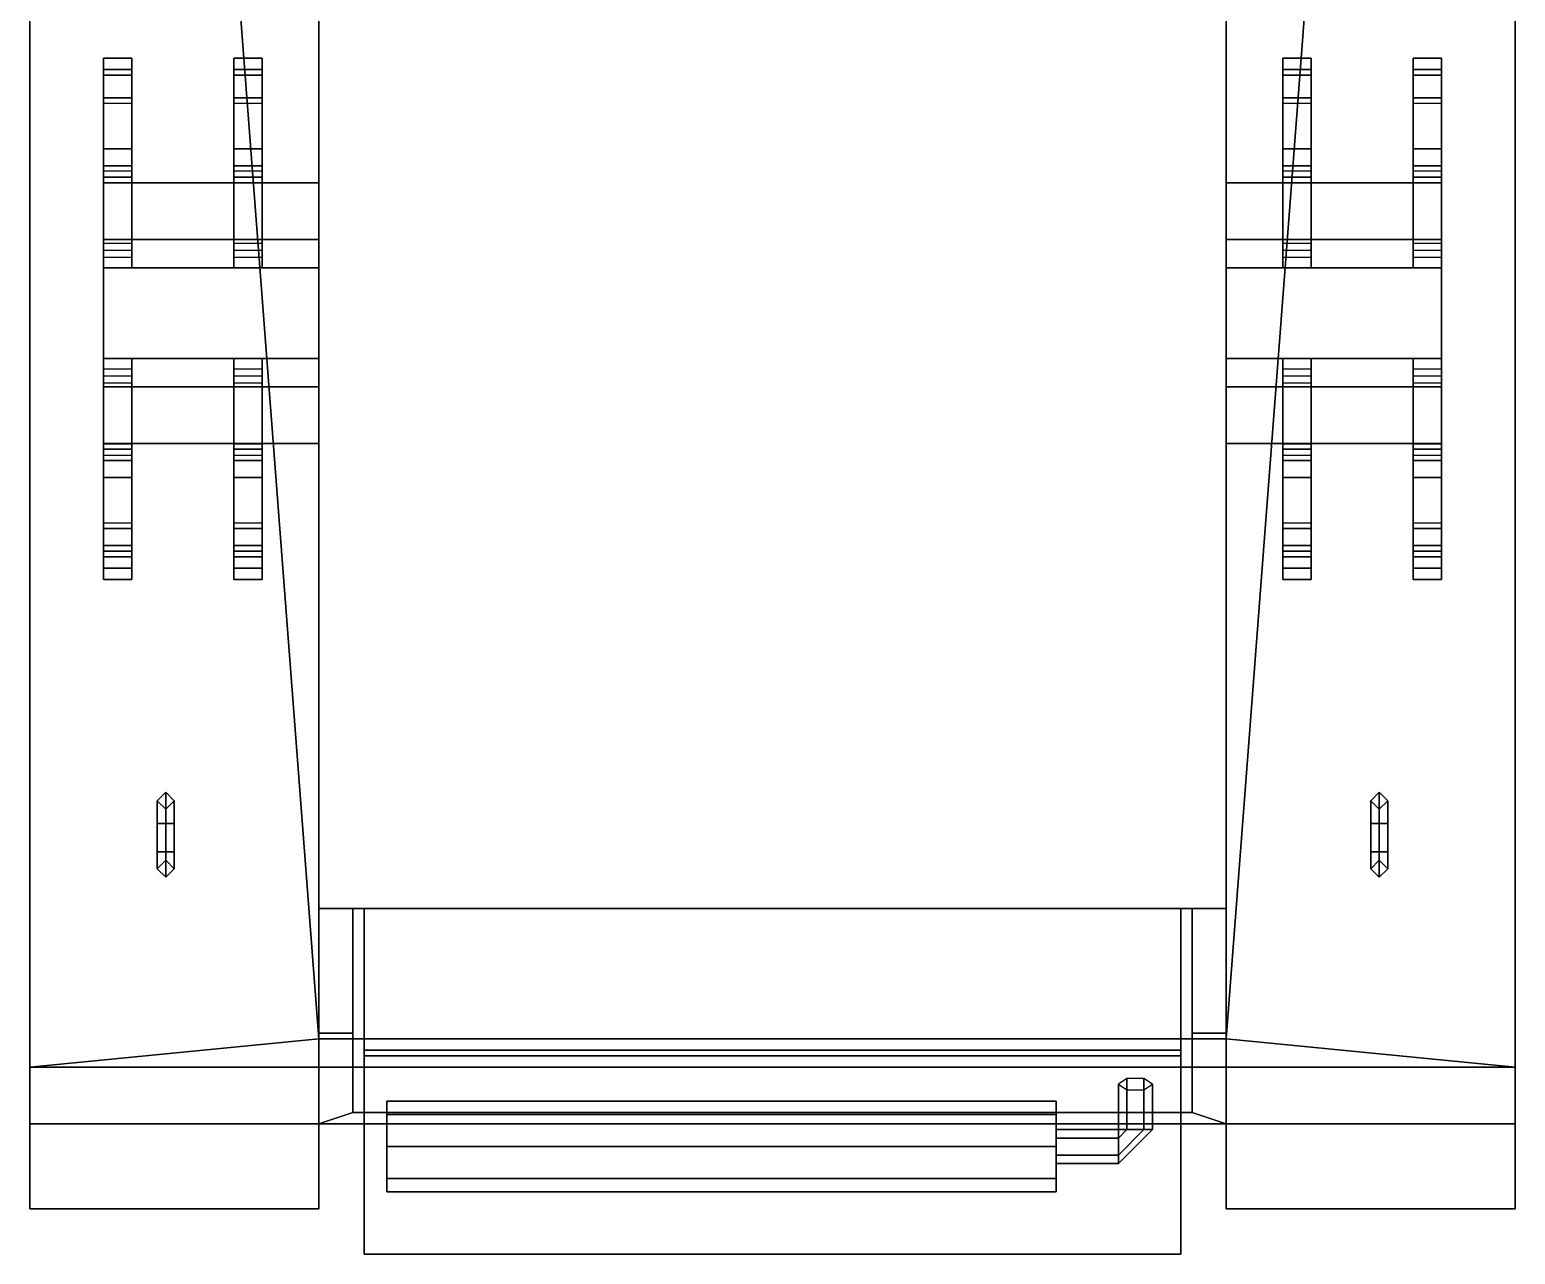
# Model space of a CAD drawing. Extents: x -1.31 to 1.31, y -3.2 to 3.01.
# Drawn here: x -1.31 to 1.31, y -3.2 to -1.04 of the extents above; entities that cross this region are included whole.
import ezdxf

# ---------------------------------------------------------------- set-up
doc = ezdxf.new("R2010")
doc.units = 0
doc.layers.get('0').update_dxf_attribs({"linetype": 'CONTINUOUS'})
doc.layers.add('BOGIE', color=5, linetype='CONTINUOUS')
doc.layers.add('MUDGUARDS', color=6, linetype='CONTINUOUS')

msp = doc.modelspace()

# ---------------------------------------------------------------- linework, layer by layer
for points in [[(-1.31, 2.3, 1.14), (-1.31, -2.97, 1.14), (-1.31, -2.87, 1.42), (-1.31, 1.32, 1.81)], [(-0.8, 2.3, 1.14), (-0.8, -2.97, 1.14), (-1.31, -2.97, 1.14), (-1.31, 2.3, 1.14)], [(-0.8, 2.28, 0.45), (-0.8, -2.59, 0.45), (-0.8, -2.59, 1.14), (-0.8, 2.3, 1.14)], [(0.8, 2.28, 0.45), (0.8, -2.59, 0.45), (-0.8, -2.59, 0.45), (-0.8, 2.28, 0.45)], [(0.8, -2.59, 1.14), (0.8, -2.59, 0.45), (0.8, 2.28, 0.45), (0.8, 2.3, 1.14)], [(1.31, 2.3, 1.14), (1.31, -2.97, 1.14), (0.8, -2.97, 1.14), (0.8, 2.3, 1.14)], [(1.31, -2.87, 1.42), (1.31, -2.97, 1.14), (1.31, 2.3, 1.14), (1.31, 1.32, 1.81)], [(-1.31, 1.32, 1.81), (-1.31, -2.87, 1.42), (-1.31, -2.87, 1.42), (-1.31, 0.39, 1.81)], [(1.31, -2.87, 1.42), (1.31, -2.87, 1.42), (1.31, 1.32, 1.81), (1.31, 0.39, 1.81)], [(-1.31, 0.39, 1.81), (-1.31, -2.87, 1.42), (-0.8, -2.82, 1.58), (-0.94, -0.99, 1.76)], [(0.94, -0.99, 1.76), (0.8, -2.82, 1.58), (1.31, -2.87, 1.42), (1.31, 0.39, 1.81)], [(-0.94, -0.99, 1.76), (-0.8, -2.82, 1.58), (-0.8, -2.82, 1.58), (-0.8, -0.99, 1.81)], [(-0.8, -0.99, 1.81), (-0.8, -2.82, 1.58), (0.8, -2.82, 1.58), (0.8, -0.99, 1.81)], [(0.8, -0.99, 1.81), (0.8, -2.82, 1.58), (0.8, -2.82, 1.58), (0.94, -0.99, 1.76)], [(-1.07, -2.385, 1.52), (-1.085, -2.4, 1.52), (-1.085, -2.4, 1.61), (-1.07, -2.385, 1.61)], [(-1.085, -2.44, 1.65), (-1.07, -2.44, 1.665), (-1.07, -2.385, 1.61), (-1.085, -2.4, 1.61)], [(-1.085, -2.4, 1.52), (-1.07, -2.415, 1.52), (-1.07, -2.415, 1.61), (-1.085, -2.4, 1.61)], [(-1.07, -2.44, 1.635), (-1.085, -2.44, 1.65), (-1.085, -2.4, 1.61), (-1.07, -2.415, 1.61)], [(-1.055, -2.4, 1.52), (-1.07, -2.385, 1.52), (-1.07, -2.385, 1.61), (-1.055, -2.4, 1.61)], [(-1.07, -2.44, 1.665), (-1.055, -2.44, 1.65), (-1.055, -2.4, 1.61), (-1.07, -2.385, 1.61)], [(-1.07, -2.415, 1.52), (-1.055, -2.4, 1.52), (-1.055, -2.4, 1.61), (-1.07, -2.415, 1.61)], [(-1.055, -2.44, 1.65), (-1.07, -2.44, 1.635), (-1.07, -2.415, 1.61), (-1.055, -2.4, 1.61)], [(1.055, -2.44, 1.65), (1.07, -2.44, 1.665), (1.07, -2.385, 1.61), (1.055, -2.4, 1.61)], [(1.07, -2.385, 1.52), (1.055, -2.4, 1.52), (1.055, -2.4, 1.61), (1.07, -2.385, 1.61)], [(1.07, -2.44, 1.635), (1.055, -2.44, 1.65), (1.055, -2.4, 1.61), (1.07, -2.415, 1.61)], [(1.055, -2.4, 1.52), (1.07, -2.415, 1.52), (1.07, -2.415, 1.61), (1.055, -2.4, 1.61)], [(1.07, -2.44, 1.665), (1.085, -2.44, 1.65), (1.085, -2.4, 1.61), (1.07, -2.385, 1.61)], [(1.085, -2.4, 1.52), (1.07, -2.385, 1.52), (1.07, -2.385, 1.61), (1.085, -2.4, 1.61)], [(1.085, -2.44, 1.65), (1.07, -2.44, 1.635), (1.07, -2.415, 1.61), (1.085, -2.4, 1.61)], [(1.07, -2.415, 1.52), (1.085, -2.4, 1.52), (1.085, -2.4, 1.61), (1.07, -2.415, 1.61)], [(-1.085, -2.44, 1.65), (-1.07, -2.44, 1.635), (-1.07, -2.49, 1.635), (-1.085, -2.49, 1.65)], [(-1.07, -2.44, 1.665), (-1.085, -2.44, 1.65), (-1.085, -2.49, 1.65), (-1.07, -2.49, 1.665)], [(-1.07, -2.44, 1.635), (-1.055, -2.44, 1.65), (-1.055, -2.49, 1.65), (-1.07, -2.49, 1.635)], [(-1.055, -2.44, 1.65), (-1.07, -2.44, 1.665), (-1.07, -2.49, 1.665), (-1.055, -2.49, 1.65)], [(1.055, -2.44, 1.65), (1.07, -2.44, 1.635), (1.07, -2.49, 1.635), (1.055, -2.49, 1.65)], [(1.07, -2.44, 1.665), (1.055, -2.44, 1.65), (1.055, -2.49, 1.65), (1.07, -2.49, 1.665)], [(1.07, -2.44, 1.635), (1.085, -2.44, 1.65), (1.085, -2.49, 1.65), (1.07, -2.49, 1.635)], [(1.085, -2.44, 1.65), (1.07, -2.44, 1.665), (1.07, -2.49, 1.665), (1.085, -2.49, 1.65)], [(-1.085, -2.49, 1.65), (-1.07, -2.49, 1.635), (-1.07, -2.505, 1.61), (-1.085, -2.52, 1.61)], [(-1.07, -2.49, 1.665), (-1.085, -2.49, 1.65), (-1.085, -2.52, 1.61), (-1.07, -2.535, 1.61)], [(-1.07, -2.505, 1.51), (-1.085, -2.52, 1.51), (-1.085, -2.52, 1.61), (-1.07, -2.505, 1.61)], [(-1.07, -2.49, 1.635), (-1.055, -2.49, 1.65), (-1.055, -2.52, 1.61), (-1.07, -2.505, 1.61)], [(-1.055, -2.49, 1.65), (-1.07, -2.49, 1.665), (-1.07, -2.535, 1.61), (-1.055, -2.52, 1.61)], [(-1.055, -2.52, 1.51), (-1.07, -2.505, 1.51), (-1.07, -2.505, 1.61), (-1.055, -2.52, 1.61)], [(1.055, -2.49, 1.65), (1.07, -2.49, 1.635), (1.07, -2.505, 1.61), (1.055, -2.52, 1.61)], [(1.07, -2.49, 1.665), (1.055, -2.49, 1.65), (1.055, -2.52, 1.61), (1.07, -2.535, 1.61)], [(1.07, -2.505, 1.51), (1.055, -2.52, 1.51), (1.055, -2.52, 1.61), (1.07, -2.505, 1.61)], [(1.07, -2.49, 1.635), (1.085, -2.49, 1.65), (1.085, -2.52, 1.61), (1.07, -2.505, 1.61)], [(1.085, -2.49, 1.65), (1.07, -2.49, 1.665), (1.07, -2.535, 1.61), (1.085, -2.52, 1.61)], [(1.085, -2.52, 1.51), (1.07, -2.505, 1.51), (1.07, -2.505, 1.61), (1.085, -2.52, 1.61)], [(-1.085, -2.52, 1.51), (-1.07, -2.535, 1.51), (-1.07, -2.535, 1.61), (-1.085, -2.52, 1.61)], [(-1.07, -2.535, 1.51), (-1.055, -2.52, 1.51), (-1.055, -2.52, 1.61), (-1.07, -2.535, 1.61)], [(1.055, -2.52, 1.51), (1.07, -2.535, 1.51), (1.07, -2.535, 1.61), (1.055, -2.52, 1.61)], [(1.07, -2.535, 1.51), (1.085, -2.52, 1.51), (1.085, -2.52, 1.61), (1.07, -2.535, 1.61)], [(-0.74, -2.59, 0.7), (-0.8, -2.59, 0.45), (0.8, -2.59, 0.45), (0.74, -2.59, 0.7)], [(-0.8, -2.81, 0.99), (-0.8, -2.97, 0.99), (-0.8, -2.97, 1.14), (-0.8, -2.59, 1.14)], [(-0.8, -2.59, 0.86), (-0.8, -2.81, 0.99), (-0.8, -2.59, 1.14)], [(-0.8, -2.59, 0.86), (-0.8, -2.59, 0.45), (-0.74, -2.59, 0.7), (-0.74, -2.59, 0.86)], [(-0.8, -2.81, 0.99), (-0.8, -2.59, 0.86), (-0.74, -2.59, 0.86), (-0.74, -2.81, 0.99)], [(-0.74, -2.59, 0.7), (-0.74, -2.95, 0.7), (-0.74, -2.95, 0.99), (-0.74, -2.81, 0.99)], [(0.74, -2.59, 0.7), (0.74, -2.95, 0.7), (-0.74, -2.95, 0.7), (-0.74, -2.59, 0.7)], [(-0.74, -2.59, 0.86), (-0.74, -2.59, 0.7), (-0.74, -2.81, 0.99), (-0.74, -2.59, 0.86)], [(-0.72, -2.82, 1.58), (-0.72, -2.84, 1.58), (-0.72, -2.85, 1.61), (-0.72, -2.59, 1.61)], [(-0.72, -2.59, 1.61), (-0.72, -2.85, 1.61), (0.72, -2.85, 1.61), (0.72, -2.59, 1.61)], [(0.72, -2.85, 1.61), (0.72, -2.84, 1.58), (0.72, -2.82, 1.58), (0.72, -2.59, 1.61)], [(0.74, -2.81, 0.99), (0.74, -2.59, 0.86), (0.8, -2.59, 0.86), (0.8, -2.81, 0.99)], [(0.74, -2.95, 0.99), (0.74, -2.95, 0.7), (0.74, -2.59, 0.7), (0.74, -2.81, 0.99)], [(0.74, -2.59, 0.86), (0.74, -2.59, 0.7), (0.8, -2.59, 0.45), (0.8, -2.59, 0.86)], [(0.74, -2.81, 0.99), (0.74, -2.59, 0.7), (0.74, -2.59, 0.86)], [(0.8, -2.97, 1.14), (0.8, -2.97, 0.99), (0.8, -2.81, 0.99), (0.8, -2.59, 1.14)], [(0.8, -2.59, 1.14), (0.8, -2.81, 0.99), (0.8, -2.59, 0.86), (0.8, -2.59, 1.14)], [(-0.8, -2.82, 1.58), (-1.31, -2.87, 1.42), (1.31, -2.87, 1.42), (0.8, -2.82, 1.58)], [(-0.8, -2.81, 0.99), (-0.74, -2.81, 0.99), (-0.74, -2.95, 0.99), (-0.8, -2.97, 0.99)], [(0.72, -2.82, 1.58), (0.72, -2.84, 1.58), (-0.72, -2.84, 1.58), (-0.72, -2.82, 1.58)], [(0.74, -2.81, 0.99), (0.8, -2.81, 0.99), (0.8, -2.97, 0.99), (0.74, -2.95, 0.99)], [(-0.72, -2.84, 1.58), (-0.72, -3.2, 1.42), (-0.72, -3.2, 1.45), (-0.72, -2.85, 1.61)], [(0.72, -2.84, 1.58), (0.72, -3.2, 1.42), (-0.72, -3.2, 1.42), (-0.72, -2.84, 1.58)], [(-0.72, -2.85, 1.61), (-0.72, -3.2, 1.45), (0.72, -3.2, 1.45), (0.72, -2.85, 1.61)], [(0.72, -3.2, 1.45), (0.72, -3.2, 1.42), (0.72, -2.84, 1.58), (0.72, -2.85, 1.61)], [(-1.31, -2.87, 1.42), (-1.31, -2.97, 1.14), (1.31, -2.97, 1.14), (1.31, -2.87, 1.42)], [(0.625, -2.89, 1.356), (0.61, -2.9, 1.33), (0.61, -2.98, 1.33), (0.625, -2.98, 1.356)], [(0.61, -2.9, 1.33), (0.625, -2.91, 1.304), (0.625, -2.98, 1.304), (0.61, -2.98, 1.33)], [(0.655, -2.89, 1.356), (0.625, -2.89, 1.356), (0.625, -2.98, 1.356), (0.655, -2.98, 1.356)], [(0.67, -2.9, 1.33), (0.655, -2.89, 1.356), (0.655, -2.98, 1.356), (0.67, -2.98, 1.33)], [(0.655, -2.91, 1.304), (0.67, -2.9, 1.33), (0.67, -2.98, 1.33), (0.655, -2.98, 1.304)], [(0.5, -2.9534, 1.3866), (0.5, -2.93, 1.33), (-0.68, -2.93, 1.33), (-0.68, -2.9534, 1.3866)], [(0.5, -2.93, 1.33), (0.5, -2.9534, 1.2734), (-0.68, -2.9534, 1.2734), (-0.68, -2.93, 1.33)], [(-0.68, -3.09, 1.33), (-0.68, -2.9534, 1.3866), (-0.68, -2.93, 1.33), (-0.68, -3.0666, 1.2734)], [(-0.68, -3.0666, 1.2734), (-0.68, -2.93, 1.33), (-0.68, -2.9534, 1.2734), (-0.68, -3.01, 1.25)], [(0.5, -2.93, 1.33), (0.5, -3.0666, 1.3866), (0.5, -3.09, 1.33), (0.5, -2.9534, 1.2734)], [(0.5, -2.9534, 1.3866), (0.5, -3.01, 1.41), (0.5, -3.0666, 1.3866), (0.5, -2.93, 1.33)], [(0.625, -2.91, 1.304), (0.655, -2.91, 1.304), (0.655, -2.98, 1.304), (0.625, -2.98, 1.304)], [(-0.8, -2.97, 0.99), (-0.74, -2.95, 0.99), (0.74, -2.95, 0.99), (0.8, -2.97, 0.99)], [(-0.74, -2.95, 0.99), (-0.74, -2.95, 0.7), (0.74, -2.95, 0.7), (0.74, -2.95, 0.99)], [(0.5, -3.01, 1.41), (0.5, -2.9534, 1.3866), (-0.68, -2.9534, 1.3866), (-0.68, -3.01, 1.41)], [(0.5, -2.9534, 1.2734), (0.5, -3.01, 1.25), (-0.68, -3.01, 1.25), (-0.68, -2.9534, 1.2734)], [(-0.68, -3.0666, 1.3866), (-0.68, -3.01, 1.41), (-0.68, -2.9534, 1.3866), (-0.68, -3.09, 1.33)], [(0.5, -2.9534, 1.2734), (0.5, -3.09, 1.33), (0.5, -3.0666, 1.2734), (0.5, -3.01, 1.25)], [(-0.8, -2.97, 1.14), (-0.8, -2.97, 0.99), (0.8, -2.97, 0.99), (0.8, -2.97, 1.14)], [(0.61, -2.995, 1.356), (0.61, -2.98, 1.33), (0.5, -2.98, 1.33), (0.5, -2.995, 1.356)], [(0.61, -2.98, 1.33), (0.61, -2.995, 1.304), (0.5, -2.995, 1.304), (0.5, -2.98, 1.33)], [(0.67, -2.98, 1.33), (0.655, -2.98, 1.356), (0.61, -3.025, 1.356), (0.61, -3.04, 1.33)], [(0.655, -2.98, 1.356), (0.625, -2.98, 1.356), (0.61, -2.995, 1.356), (0.61, -3.025, 1.356)], [(0.625, -2.98, 1.356), (0.61, -2.98, 1.33), (0.61, -2.98, 1.33), (0.61, -2.995, 1.356)], [(0.61, -2.98, 1.33), (0.625, -2.98, 1.304), (0.61, -2.995, 1.304), (0.61, -2.98, 1.33)], [(0.625, -2.98, 1.304), (0.655, -2.98, 1.304), (0.61, -3.025, 1.304), (0.61, -2.995, 1.304)], [(0.655, -2.98, 1.304), (0.67, -2.98, 1.33), (0.61, -3.04, 1.33), (0.61, -3.025, 1.304)], [(0.5, -3.0666, 1.3866), (0.5, -3.01, 1.41), (-0.68, -3.01, 1.41), (-0.68, -3.0666, 1.3866)], [(0.5, -3.01, 1.25), (0.5, -3.0666, 1.2734), (-0.68, -3.0666, 1.2734), (-0.68, -3.01, 1.25)], [(0.61, -3.025, 1.356), (0.61, -2.995, 1.356), (0.5, -2.995, 1.356), (0.5, -3.025, 1.356)], [(0.61, -2.995, 1.304), (0.61, -3.025, 1.304), (0.5, -3.025, 1.304), (0.5, -2.995, 1.304)], [(0.61, -3.04, 1.33), (0.61, -3.025, 1.356), (0.5, -3.025, 1.356), (0.5, -3.04, 1.33)], [(0.61, -3.025, 1.304), (0.61, -3.04, 1.33), (0.5, -3.04, 1.33), (0.5, -3.025, 1.304)], [(0.5, -3.09, 1.33), (0.5, -3.0666, 1.3866), (-0.68, -3.0666, 1.3866), (-0.68, -3.09, 1.33)], [(0.5, -3.0666, 1.2734), (0.5, -3.09, 1.33), (-0.68, -3.09, 1.33), (-0.68, -3.0666, 1.2734)], [(-0.72, -3.2, 1.45), (-0.72, -3.2, 1.42), (0.72, -3.2, 1.42), (0.72, -3.2, 1.45)]]:
    msp.add_3dface(points)
at = {"layer": 'BOGIE'}
for points in [[(-1.13, -1.09, 0.31), (-1.13, -1.12, 0.27), (-1.18, -1.12, 0.27), (-1.18, -1.09, 0.31)], [(-1.18, -1.12, 0.27), (-1.18, -1.16, 0.27), (-1.18, -1.11, 0.34), (-1.18, -1.09, 0.31)], [(-1.18, -1.09, 0.31), (-1.18, -1.11, 0.34), (-1.13, -1.11, 0.34), (-1.13, -1.09, 0.31)], [(-1.13, -1.11, 0.34), (-1.13, -1.16, 0.27), (-1.13, -1.12, 0.27), (-1.13, -1.09, 0.31)], [(-0.9, -1.09, 0.31), (-0.9, -1.12, 0.27), (-0.95, -1.12, 0.27), (-0.95, -1.09, 0.31)], [(-0.95, -1.12, 0.27), (-0.95, -1.16, 0.27), (-0.95, -1.11, 0.34), (-0.95, -1.09, 0.31)], [(-0.95, -1.09, 0.31), (-0.95, -1.11, 0.34), (-0.9, -1.11, 0.34), (-0.9, -1.09, 0.31)], [(-0.9, -1.11, 0.34), (-0.9, -1.16, 0.27), (-0.9, -1.12, 0.27), (-0.9, -1.09, 0.31)], [(0.9, -1.12, 0.27), (0.9, -1.16, 0.27), (0.9, -1.11, 0.34), (0.9, -1.09, 0.31)], [(0.95, -1.09, 0.31), (0.95, -1.12, 0.27), (0.9, -1.12, 0.27), (0.9, -1.09, 0.31)], [(0.9, -1.09, 0.31), (0.9, -1.11, 0.34), (0.95, -1.11, 0.34), (0.95, -1.09, 0.31)], [(0.95, -1.11, 0.34), (0.95, -1.16, 0.27), (0.95, -1.12, 0.27), (0.95, -1.09, 0.31)], [(1.13, -1.12, 0.27), (1.13, -1.16, 0.27), (1.13, -1.11, 0.34), (1.13, -1.09, 0.31)], [(1.18, -1.09, 0.31), (1.18, -1.12, 0.27), (1.13, -1.12, 0.27), (1.13, -1.09, 0.31)], [(1.13, -1.09, 0.31), (1.13, -1.11, 0.34), (1.18, -1.11, 0.34), (1.18, -1.09, 0.31)], [(1.18, -1.11, 0.34), (1.18, -1.16, 0.27), (1.18, -1.12, 0.27), (1.18, -1.09, 0.31)], [(-1.18, -1.16, 0.27), (-1.18, -1.46, 0.37), (-1.18, -1.4411, 0.4569), (-1.18, -1.11, 0.34)], [(-1.18, -1.11, 0.34), (-1.18, -1.4411, 0.4569), (-1.13, -1.4411, 0.4569), (-1.13, -1.11, 0.34)], [(-1.13, -1.12, 0.27), (-1.13, -1.16, 0.27), (-1.18, -1.16, 0.27), (-1.18, -1.12, 0.27)], [(-1.13, -1.4411, 0.4569), (-1.13, -1.46, 0.37), (-1.13, -1.16, 0.27), (-1.13, -1.11, 0.34)], [(-0.95, -1.16, 0.27), (-0.95, -1.46, 0.37), (-0.95, -1.4411, 0.4569), (-0.95, -1.11, 0.34)], [(-0.95, -1.11, 0.34), (-0.95, -1.4411, 0.4569), (-0.9, -1.4411, 0.4569), (-0.9, -1.11, 0.34)], [(-0.9, -1.12, 0.27), (-0.9, -1.16, 0.27), (-0.95, -1.16, 0.27), (-0.95, -1.12, 0.27)], [(-0.9, -1.4411, 0.4569), (-0.9, -1.46, 0.37), (-0.9, -1.16, 0.27), (-0.9, -1.11, 0.34)], [(0.9, -1.16, 0.27), (0.9, -1.46, 0.37), (0.9, -1.4411, 0.4569), (0.9, -1.11, 0.34)], [(0.9, -1.11, 0.34), (0.9, -1.4411, 0.4569), (0.95, -1.4411, 0.4569), (0.95, -1.11, 0.34)], [(0.95, -1.12, 0.27), (0.95, -1.16, 0.27), (0.9, -1.16, 0.27), (0.9, -1.12, 0.27)], [(0.95, -1.4411, 0.4569), (0.95, -1.46, 0.37), (0.95, -1.16, 0.27), (0.95, -1.11, 0.34)], [(1.13, -1.16, 0.27), (1.13, -1.46, 0.37), (1.13, -1.4411, 0.4569), (1.13, -1.11, 0.34)], [(1.13, -1.11, 0.34), (1.13, -1.4411, 0.4569), (1.18, -1.4411, 0.4569), (1.18, -1.11, 0.34)], [(1.18, -1.12, 0.27), (1.18, -1.16, 0.27), (1.13, -1.16, 0.27), (1.13, -1.12, 0.27)], [(1.18, -1.4411, 0.4569), (1.18, -1.46, 0.37), (1.18, -1.16, 0.27), (1.18, -1.11, 0.34)], [(-1.18, -1.16, 0.45), (-1.18, -1.25, 0.51), (-1.13, -1.25, 0.51), (-1.13, -1.16, 0.45)], [(-1.18, -1.28, 0.43), (-1.18, -1.3, 0.46), (-1.18, -1.25, 0.51), (-1.18, -1.16, 0.45)], [(-1.13, -1.16, 0.27), (-1.13, -1.46, 0.37), (-1.18, -1.46, 0.37), (-1.18, -1.16, 0.27)], [(-1.18, -1.1699, 0.3611), (-1.18, -1.16, 0.45), (-1.13, -1.16, 0.45), (-1.13, -1.1699, 0.3611)], [(-1.18, -1.2889, 0.4032), (-1.18, -1.28, 0.43), (-1.18, -1.16, 0.45), (-1.18, -1.1699, 0.3611)], [(-1.13, -1.25, 0.51), (-1.13, -1.3, 0.46), (-1.13, -1.28, 0.43), (-1.13, -1.16, 0.45)], [(-1.13, -1.16, 0.45), (-1.13, -1.28, 0.43), (-1.13, -1.2889, 0.4032), (-1.13, -1.1699, 0.3611)], [(-0.95, -1.28, 0.43), (-0.95, -1.3, 0.46), (-0.95, -1.25, 0.51), (-0.95, -1.16, 0.45)], [(-0.95, -1.16, 0.45), (-0.95, -1.25, 0.51), (-0.9, -1.25, 0.51), (-0.9, -1.16, 0.45)], [(-0.9, -1.16, 0.27), (-0.9, -1.46, 0.37), (-0.95, -1.46, 0.37), (-0.95, -1.16, 0.27)], [(-0.95, -1.2889, 0.4032), (-0.95, -1.28, 0.43), (-0.95, -1.16, 0.45), (-0.95, -1.1699, 0.3611)], [(-0.95, -1.1699, 0.3611), (-0.95, -1.16, 0.45), (-0.9, -1.16, 0.45), (-0.9, -1.1699, 0.3611)], [(-0.9, -1.25, 0.51), (-0.9, -1.3, 0.46), (-0.9, -1.28, 0.43), (-0.9, -1.16, 0.45)], [(-0.9, -1.16, 0.45), (-0.9, -1.28, 0.43), (-0.9, -1.2889, 0.4032), (-0.9, -1.1699, 0.3611)], [(0.9, -1.16, 0.45), (0.9, -1.25, 0.51), (0.95, -1.25, 0.51), (0.95, -1.16, 0.45)], [(0.9, -1.28, 0.43), (0.9, -1.3, 0.46), (0.9, -1.25, 0.51), (0.9, -1.16, 0.45)], [(0.95, -1.16, 0.27), (0.95, -1.46, 0.37), (0.9, -1.46, 0.37), (0.9, -1.16, 0.27)], [(0.9, -1.1699, 0.3611), (0.9, -1.16, 0.45), (0.95, -1.16, 0.45), (0.95, -1.1699, 0.3611)], [(0.9, -1.2889, 0.4032), (0.9, -1.28, 0.43), (0.9, -1.16, 0.45), (0.9, -1.1699, 0.3611)], [(0.95, -1.25, 0.51), (0.95, -1.3, 0.46), (0.95, -1.28, 0.43), (0.95, -1.16, 0.45)], [(0.95, -1.16, 0.45), (0.95, -1.28, 0.43), (0.95, -1.2889, 0.4032), (0.95, -1.1699, 0.3611)], [(1.13, -1.28, 0.43), (1.13, -1.3, 0.46), (1.13, -1.25, 0.51), (1.13, -1.16, 0.45)], [(1.13, -1.16, 0.45), (1.13, -1.25, 0.51), (1.18, -1.25, 0.51), (1.18, -1.16, 0.45)], [(1.18, -1.16, 0.27), (1.18, -1.46, 0.37), (1.13, -1.46, 0.37), (1.13, -1.16, 0.27)], [(1.13, -1.2889, 0.4032), (1.13, -1.28, 0.43), (1.13, -1.16, 0.45), (1.13, -1.1699, 0.3611)], [(1.13, -1.1699, 0.3611), (1.13, -1.16, 0.45), (1.18, -1.16, 0.45), (1.18, -1.1699, 0.3611)], [(1.18, -1.25, 0.51), (1.18, -1.3, 0.46), (1.18, -1.28, 0.43), (1.18, -1.16, 0.45)], [(1.18, -1.16, 0.45), (1.18, -1.28, 0.43), (1.18, -1.2889, 0.4032), (1.18, -1.1699, 0.3611)], [(-1.18, -1.3, 0.46), (-1.18, -1.4296, 0.5098), (-1.18, -1.4168, 0.5689), (-1.18, -1.25, 0.51)], [(-1.18, -1.25, 0.51), (-1.18, -1.4168, 0.5689), (-1.13, -1.4168, 0.5689), (-1.13, -1.25, 0.51)], [(-1.13, -1.4168, 0.5689), (-1.13, -1.4296, 0.5098), (-1.13, -1.3, 0.46), (-1.13, -1.25, 0.51)], [(-0.95, -1.3, 0.46), (-0.95, -1.4296, 0.5098), (-0.95, -1.4168, 0.5689), (-0.95, -1.25, 0.51)], [(-0.95, -1.25, 0.51), (-0.95, -1.4168, 0.5689), (-0.9, -1.4168, 0.5689), (-0.9, -1.25, 0.51)], [(-0.9, -1.4168, 0.5689), (-0.9, -1.4296, 0.5098), (-0.9, -1.3, 0.46), (-0.9, -1.25, 0.51)], [(0.9, -1.3, 0.46), (0.9, -1.4296, 0.5098), (0.9, -1.4168, 0.5689), (0.9, -1.25, 0.51)], [(0.9, -1.25, 0.51), (0.9, -1.4168, 0.5689), (0.95, -1.4168, 0.5689), (0.95, -1.25, 0.51)], [(0.95, -1.4168, 0.5689), (0.95, -1.4296, 0.5098), (0.95, -1.3, 0.46), (0.95, -1.25, 0.51)], [(1.13, -1.3, 0.46), (1.13, -1.4296, 0.5098), (1.13, -1.4168, 0.5689), (1.13, -1.25, 0.51)], [(1.13, -1.25, 0.51), (1.13, -1.4168, 0.5689), (1.18, -1.4168, 0.5689), (1.18, -1.25, 0.51)], [(1.18, -1.4168, 0.5689), (1.18, -1.4296, 0.5098), (1.18, -1.3, 0.46), (1.18, -1.25, 0.51)], [(-1.13, -1.2889, 0.4032), (-1.13, -1.28, 0.43), (-1.18, -1.28, 0.43), (-1.18, -1.2889, 0.4032)], [(-1.13, -1.28, 0.43), (-1.13, -1.3, 0.46), (-1.18, -1.3, 0.46), (-1.18, -1.28, 0.43)], [(-0.9, -1.28, 0.43), (-0.9, -1.3, 0.46), (-0.95, -1.3, 0.46), (-0.95, -1.28, 0.43)], [(-0.9, -1.2889, 0.4032), (-0.9, -1.28, 0.43), (-0.95, -1.28, 0.43), (-0.95, -1.2889, 0.4032)], [(0.95, -1.2889, 0.4032), (0.95, -1.28, 0.43), (0.9, -1.28, 0.43), (0.9, -1.2889, 0.4032)], [(0.95, -1.28, 0.43), (0.95, -1.3, 0.46), (0.9, -1.3, 0.46), (0.9, -1.28, 0.43)], [(1.18, -1.28, 0.43), (1.18, -1.3, 0.46), (1.13, -1.3, 0.46), (1.13, -1.28, 0.43)], [(1.18, -1.2889, 0.4032), (1.18, -1.28, 0.43), (1.13, -1.28, 0.43), (1.13, -1.2889, 0.4032)], [(-1.13, -1.3, 0.46), (-1.13, -1.4296, 0.5098), (-1.18, -1.4296, 0.5098), (-1.18, -1.3, 0.46)], [(-1.18, -1.31, 0.68), (-1.18, -1.41, 0.63), (-1.18, -1.41, 0.84), (-1.18, -1.31, 0.84)], [(-0.8, -1.31, 0.68), (-0.8, -1.41, 0.63), (-1.18, -1.41, 0.63), (-1.18, -1.31, 0.68)], [(-0.8, -1.77, 0.84), (-0.8, -1.31, 0.84), (-1.18, -1.31, 0.84), (-1.18, -1.77, 0.84)], [(-0.8, -1.31, 0.84), (-0.8, -1.31, 0.68), (-1.18, -1.31, 0.68), (-1.18, -1.31, 0.84)], [(-0.9, -1.3, 0.46), (-0.9, -1.4296, 0.5098), (-0.95, -1.4296, 0.5098), (-0.95, -1.3, 0.46)], [(1.18, -1.31, 0.68), (1.18, -1.41, 0.63), (0.8, -1.41, 0.63), (0.8, -1.31, 0.68)], [(1.18, -1.31, 0.84), (1.18, -1.31, 0.68), (0.8, -1.31, 0.68), (0.8, -1.31, 0.84)], [(0.8, -1.31, 0.84), (0.8, -1.77, 0.84), (1.18, -1.77, 0.84), (1.18, -1.31, 0.84)], [(0.95, -1.3, 0.46), (0.95, -1.4296, 0.5098), (0.9, -1.4296, 0.5098), (0.9, -1.3, 0.46)], [(1.18, -1.3, 0.46), (1.18, -1.4296, 0.5098), (1.13, -1.4296, 0.5098), (1.13, -1.3, 0.46)], [(1.18, -1.41, 0.84), (1.18, -1.41, 0.63), (1.18, -1.31, 0.68), (1.18, -1.31, 0.84)], [(-1.18, -1.41, 0.6), (-1.18, -1.46, 0.37), (-1.18, -1.62, 0.37), (-1.18, -1.67, 0.6)], [(-0.8, -1.41, 0.6), (-0.8, -1.46, 0.37), (-1.18, -1.46, 0.37), (-1.18, -1.41, 0.6)], [(-1.18, -1.41, 0.6), (-1.18, -1.67, 0.6), (-1.18, -1.67, 0.84), (-1.18, -1.41, 0.84)], [(-0.8, -1.41, 0.63), (-0.8, -1.41, 0.6), (-1.18, -1.41, 0.6), (-1.18, -1.41, 0.63)], [(1.18, -1.41, 0.6), (1.18, -1.46, 0.37), (0.8, -1.46, 0.37), (0.8, -1.41, 0.6)], [(1.18, -1.41, 0.63), (1.18, -1.41, 0.6), (0.8, -1.41, 0.6), (0.8, -1.41, 0.63)], [(1.18, -1.67, 0.6), (1.18, -1.62, 0.37), (1.18, -1.46, 0.37), (1.18, -1.41, 0.6)], [(1.18, -1.67, 0.6), (1.18, -1.41, 0.6), (1.18, -1.41, 0.84), (1.18, -1.67, 0.84)], [(-1.18, -1.62, 0.37), (-1.18, -1.46, 0.37), (-0.8, -1.46, 0.37), (-0.8, -1.62, 0.37)], [(1.18, -1.46, 0.37), (1.18, -1.62, 0.37), (0.8, -1.62, 0.37), (0.8, -1.46, 0.37)], [(-1.18, -1.67, 0.6), (-1.18, -1.62, 0.37), (-0.8, -1.62, 0.37), (-0.8, -1.67, 0.6)], [(-1.18, -1.6389, 0.4569), (-1.18, -1.62, 0.37), (-1.18, -1.92, 0.27), (-1.18, -1.97, 0.34)], [(-1.18, -1.92, 0.27), (-1.18, -1.62, 0.37), (-1.13, -1.62, 0.37), (-1.13, -1.92, 0.27)], [(-1.13, -1.92, 0.27), (-1.13, -1.62, 0.37), (-1.13, -1.6389, 0.4569), (-1.13, -1.97, 0.34)], [(-0.95, -1.92, 0.27), (-0.95, -1.62, 0.37), (-0.9, -1.62, 0.37), (-0.9, -1.92, 0.27)], [(-0.95, -1.6389, 0.4569), (-0.95, -1.62, 0.37), (-0.95, -1.92, 0.27), (-0.95, -1.97, 0.34)], [(-0.9, -1.92, 0.27), (-0.9, -1.62, 0.37), (-0.9, -1.6389, 0.4569), (-0.9, -1.97, 0.34)], [(0.8, -1.67, 0.6), (0.8, -1.62, 0.37), (1.18, -1.62, 0.37), (1.18, -1.67, 0.6)], [(0.9, -1.6389, 0.4569), (0.9, -1.62, 0.37), (0.9, -1.92, 0.27), (0.9, -1.97, 0.34)], [(0.9, -1.92, 0.27), (0.9, -1.62, 0.37), (0.95, -1.62, 0.37), (0.95, -1.92, 0.27)], [(0.95, -1.92, 0.27), (0.95, -1.62, 0.37), (0.95, -1.6389, 0.4569), (0.95, -1.97, 0.34)], [(1.13, -1.92, 0.27), (1.13, -1.62, 0.37), (1.18, -1.62, 0.37), (1.18, -1.92, 0.27)], [(1.13, -1.6389, 0.4569), (1.13, -1.62, 0.37), (1.13, -1.92, 0.27), (1.13, -1.97, 0.34)], [(1.18, -1.92, 0.27), (1.18, -1.62, 0.37), (1.18, -1.6389, 0.4569), (1.18, -1.97, 0.34)], [(-1.13, -1.97, 0.34), (-1.13, -1.6389, 0.4569), (-1.18, -1.6389, 0.4569), (-1.18, -1.97, 0.34)], [(-1.18, -1.78, 0.46), (-1.18, -1.6504, 0.5098), (-1.13, -1.6504, 0.5098), (-1.13, -1.78, 0.46)], [(-1.18, -1.6632, 0.5689), (-1.18, -1.6504, 0.5098), (-1.18, -1.78, 0.46), (-1.18, -1.83, 0.51)], [(-1.13, -1.78, 0.46), (-1.13, -1.6504, 0.5098), (-1.13, -1.6632, 0.5689), (-1.13, -1.83, 0.51)], [(-0.9, -1.97, 0.34), (-0.9, -1.6389, 0.4569), (-0.95, -1.6389, 0.4569), (-0.95, -1.97, 0.34)], [(-0.95, -1.6632, 0.5689), (-0.95, -1.6504, 0.5098), (-0.95, -1.78, 0.46), (-0.95, -1.83, 0.51)], [(-0.95, -1.78, 0.46), (-0.95, -1.6504, 0.5098), (-0.9, -1.6504, 0.5098), (-0.9, -1.78, 0.46)], [(-0.9, -1.78, 0.46), (-0.9, -1.6504, 0.5098), (-0.9, -1.6632, 0.5689), (-0.9, -1.83, 0.51)], [(0.95, -1.97, 0.34), (0.95, -1.6389, 0.4569), (0.9, -1.6389, 0.4569), (0.9, -1.97, 0.34)], [(0.9, -1.78, 0.46), (0.9, -1.6504, 0.5098), (0.95, -1.6504, 0.5098), (0.95, -1.78, 0.46)], [(0.9, -1.6632, 0.5689), (0.9, -1.6504, 0.5098), (0.9, -1.78, 0.46), (0.9, -1.83, 0.51)], [(0.95, -1.78, 0.46), (0.95, -1.6504, 0.5098), (0.95, -1.6632, 0.5689), (0.95, -1.83, 0.51)], [(1.18, -1.97, 0.34), (1.18, -1.6389, 0.4569), (1.13, -1.6389, 0.4569), (1.13, -1.97, 0.34)], [(1.13, -1.6632, 0.5689), (1.13, -1.6504, 0.5098), (1.13, -1.78, 0.46), (1.13, -1.83, 0.51)], [(1.13, -1.78, 0.46), (1.13, -1.6504, 0.5098), (1.18, -1.6504, 0.5098), (1.18, -1.78, 0.46)], [(1.18, -1.78, 0.46), (1.18, -1.6504, 0.5098), (1.18, -1.6632, 0.5689), (1.18, -1.83, 0.51)], [(-1.13, -1.83, 0.51), (-1.13, -1.6632, 0.5689), (-1.18, -1.6632, 0.5689), (-1.18, -1.83, 0.51)], [(-1.18, -1.67, 0.84), (-1.18, -1.67, 0.63), (-1.18, -1.77, 0.68), (-1.18, -1.77, 0.84)], [(-1.18, -1.77, 0.68), (-1.18, -1.67, 0.63), (-0.8, -1.67, 0.63), (-0.8, -1.77, 0.68)], [(-1.18, -1.67, 0.63), (-1.18, -1.67, 0.6), (-0.8, -1.67, 0.6), (-0.8, -1.67, 0.63)], [(-0.9, -1.83, 0.51), (-0.9, -1.6632, 0.5689), (-0.95, -1.6632, 0.5689), (-0.95, -1.83, 0.51)], [(0.8, -1.77, 0.68), (0.8, -1.67, 0.63), (1.18, -1.67, 0.63), (1.18, -1.77, 0.68)], [(0.8, -1.67, 0.63), (0.8, -1.67, 0.6), (1.18, -1.67, 0.6), (1.18, -1.67, 0.63)], [(0.95, -1.83, 0.51), (0.95, -1.6632, 0.5689), (0.9, -1.6632, 0.5689), (0.9, -1.83, 0.51)], [(1.18, -1.83, 0.51), (1.18, -1.6632, 0.5689), (1.13, -1.6632, 0.5689), (1.13, -1.83, 0.51)], [(1.18, -1.77, 0.68), (1.18, -1.67, 0.63), (1.18, -1.67, 0.84), (1.18, -1.77, 0.84)], [(-1.18, -1.77, 0.85), (-1.18, -1.77, 0.83), (-1.18, -2.01, 0.83), (-1.18, -2.01, 0.85)], [(-1.18, -1.77, 0.84), (-1.18, -1.77, 0.68), (-0.8, -1.77, 0.68), (-0.8, -1.77, 0.84)], [(-1.13, -1.95, 0.83), (-1.13, -1.77, 0.74), (-1.18, -1.77, 0.74), (-1.18, -1.95, 0.83)], [(-1.18, -1.95, 0.83), (-1.18, -1.77, 0.83), (-1.13, -1.77, 0.83), (-1.13, -1.95, 0.83)], [(-1.18, -1.77, 0.74), (-1.18, -1.77, 0.68), (-1.18, -2.01, 0.83), (-1.18, -1.95, 0.83)], [(-1.13, -2.01, 0.85), (-1.13, -1.77, 0.85), (-1.18, -1.77, 0.85), (-1.18, -2.01, 0.85)], [(-1.18, -2.01, 0.83), (-1.18, -1.7704, 0.68), (-1.13, -1.7704, 0.68), (-1.13, -2.01, 0.83)], [(-1.18, -1.83, 0.51), (-1.18, -1.78, 0.46), (-1.18, -1.8, 0.43), (-1.18, -1.92, 0.45)], [(-1.18, -1.8, 0.43), (-1.18, -1.78, 0.46), (-1.13, -1.78, 0.46), (-1.13, -1.8, 0.43)], [(-1.13, -2.01, 0.83), (-1.13, -1.77, 0.83), (-1.13, -1.77, 0.85), (-1.13, -2.01, 0.85)], [(-1.13, -2.01, 0.83), (-1.13, -1.77, 0.68), (-1.13, -1.77, 0.74), (-1.13, -1.95, 0.83)], [(-1.13, -1.8, 0.43), (-1.13, -1.78, 0.46), (-1.13, -1.83, 0.51), (-1.13, -1.92, 0.45)], [(-0.95, -1.77, 0.85), (-0.95, -1.77, 0.83), (-0.95, -2.01, 0.83), (-0.95, -2.01, 0.85)], [(-0.95, -1.95, 0.83), (-0.95, -1.77, 0.83), (-0.9, -1.77, 0.83), (-0.9, -1.95, 0.83)], [(-0.9, -1.95, 0.83), (-0.9, -1.77, 0.74), (-0.95, -1.77, 0.74), (-0.95, -1.95, 0.83)], [(-0.95, -1.77, 0.74), (-0.95, -1.77, 0.68), (-0.95, -2.01, 0.83), (-0.95, -1.95, 0.83)], [(-0.9, -2.01, 0.85), (-0.9, -1.77, 0.85), (-0.95, -1.77, 0.85), (-0.95, -2.01, 0.85)], [(-0.95, -2.01, 0.83), (-0.95, -1.7704, 0.68), (-0.9, -1.7704, 0.68), (-0.9, -2.01, 0.83)], [(-0.95, -1.83, 0.51), (-0.95, -1.78, 0.46), (-0.95, -1.8, 0.43), (-0.95, -1.92, 0.45)], [(-0.95, -1.8, 0.43), (-0.95, -1.78, 0.46), (-0.9, -1.78, 0.46), (-0.9, -1.8, 0.43)], [(-0.9, -2.01, 0.83), (-0.9, -1.77, 0.83), (-0.9, -1.77, 0.85), (-0.9, -2.01, 0.85)], [(-0.9, -2.01, 0.83), (-0.9, -1.77, 0.68), (-0.9, -1.77, 0.74), (-0.9, -1.95, 0.83)], [(-0.9, -1.8, 0.43), (-0.9, -1.78, 0.46), (-0.9, -1.83, 0.51), (-0.9, -1.92, 0.45)], [(0.8, -1.77, 0.84), (0.8, -1.77, 0.68), (1.18, -1.77, 0.68), (1.18, -1.77, 0.84)], [(0.9, -1.77, 0.85), (0.9, -1.77, 0.83), (0.9, -2.01, 0.83), (0.9, -2.01, 0.85)], [(0.9, -1.77, 0.74), (0.9, -1.77, 0.68), (0.9, -2.01, 0.83), (0.9, -1.95, 0.83)], [(0.9, -1.95, 0.83), (0.9, -1.77, 0.83), (0.95, -1.77, 0.83), (0.95, -1.95, 0.83)], [(0.95, -1.95, 0.83), (0.95, -1.77, 0.74), (0.9, -1.77, 0.74), (0.9, -1.95, 0.83)], [(0.95, -2.01, 0.85), (0.95, -1.77, 0.85), (0.9, -1.77, 0.85), (0.9, -2.01, 0.85)], [(0.9, -2.01, 0.83), (0.9, -1.7704, 0.68), (0.95, -1.7704, 0.68), (0.95, -2.01, 0.83)], [(0.9, -1.83, 0.51), (0.9, -1.78, 0.46), (0.9, -1.8, 0.43), (0.9, -1.92, 0.45)], [(0.9, -1.8, 0.43), (0.9, -1.78, 0.46), (0.95, -1.78, 0.46), (0.95, -1.8, 0.43)], [(0.95, -2.01, 0.83), (0.95, -1.77, 0.83), (0.95, -1.77, 0.85), (0.95, -2.01, 0.85)], [(0.95, -2.01, 0.83), (0.95, -1.77, 0.68), (0.95, -1.77, 0.74), (0.95, -1.95, 0.83)], [(0.95, -1.8, 0.43), (0.95, -1.78, 0.46), (0.95, -1.83, 0.51), (0.95, -1.92, 0.45)], [(1.13, -1.77, 0.85), (1.13, -1.77, 0.83), (1.13, -2.01, 0.83), (1.13, -2.01, 0.85)], [(1.13, -1.77, 0.74), (1.13, -1.77, 0.68), (1.13, -2.01, 0.83), (1.13, -1.95, 0.83)], [(1.18, -1.95, 0.83), (1.18, -1.77, 0.74), (1.13, -1.77, 0.74), (1.13, -1.95, 0.83)], [(1.13, -1.95, 0.83), (1.13, -1.77, 0.83), (1.18, -1.77, 0.83), (1.18, -1.95, 0.83)], [(1.18, -2.01, 0.85), (1.18, -1.77, 0.85), (1.13, -1.77, 0.85), (1.13, -2.01, 0.85)], [(1.13, -2.01, 0.83), (1.13, -1.7704, 0.68), (1.18, -1.7704, 0.68), (1.18, -2.01, 0.83)], [(1.13, -1.83, 0.51), (1.13, -1.78, 0.46), (1.13, -1.8, 0.43), (1.13, -1.92, 0.45)], [(1.13, -1.8, 0.43), (1.13, -1.78, 0.46), (1.18, -1.78, 0.46), (1.18, -1.8, 0.43)], [(1.18, -2.01, 0.83), (1.18, -1.77, 0.83), (1.18, -1.77, 0.85), (1.18, -2.01, 0.85)], [(1.18, -2.01, 0.83), (1.18, -1.77, 0.68), (1.18, -1.77, 0.74), (1.18, -1.95, 0.83)], [(1.18, -1.8, 0.43), (1.18, -1.78, 0.46), (1.18, -1.83, 0.51), (1.18, -1.92, 0.45)], [(-1.18, -1.7911, 0.4032), (-1.18, -1.8, 0.43), (-1.13, -1.8, 0.43), (-1.13, -1.7911, 0.4032)], [(-1.18, -1.92, 0.45), (-1.18, -1.8, 0.43), (-1.18, -1.7911, 0.4032), (-1.18, -1.9101, 0.3611)], [(-1.13, -1.7911, 0.4032), (-1.13, -1.8, 0.43), (-1.13, -1.92, 0.45), (-1.13, -1.9101, 0.3611)], [(-0.95, -1.92, 0.45), (-0.95, -1.8, 0.43), (-0.95, -1.7911, 0.4032), (-0.95, -1.9101, 0.3611)], [(-0.95, -1.7911, 0.4032), (-0.95, -1.8, 0.43), (-0.9, -1.8, 0.43), (-0.9, -1.7911, 0.4032)], [(-0.9, -1.7911, 0.4032), (-0.9, -1.8, 0.43), (-0.9, -1.92, 0.45), (-0.9, -1.9101, 0.3611)], [(0.9, -1.7911, 0.4032), (0.9, -1.8, 0.43), (0.95, -1.8, 0.43), (0.95, -1.7911, 0.4032)], [(0.9, -1.92, 0.45), (0.9, -1.8, 0.43), (0.9, -1.7911, 0.4032), (0.9, -1.9101, 0.3611)], [(0.95, -1.7911, 0.4032), (0.95, -1.8, 0.43), (0.95, -1.92, 0.45), (0.95, -1.9101, 0.3611)], [(1.13, -1.92, 0.45), (1.13, -1.8, 0.43), (1.13, -1.7911, 0.4032), (1.13, -1.9101, 0.3611)], [(1.13, -1.7911, 0.4032), (1.13, -1.8, 0.43), (1.18, -1.8, 0.43), (1.18, -1.7911, 0.4032)], [(1.18, -1.7911, 0.4032), (1.18, -1.8, 0.43), (1.18, -1.92, 0.45), (1.18, -1.9101, 0.3611)], [(-1.13, -1.92, 0.45), (-1.13, -1.83, 0.51), (-1.18, -1.83, 0.51), (-1.18, -1.92, 0.45)], [(-0.9, -1.92, 0.45), (-0.9, -1.83, 0.51), (-0.95, -1.83, 0.51), (-0.95, -1.92, 0.45)], [(0.95, -1.92, 0.45), (0.95, -1.83, 0.51), (0.9, -1.83, 0.51), (0.9, -1.92, 0.45)], [(1.18, -1.92, 0.45), (1.18, -1.83, 0.51), (1.13, -1.83, 0.51), (1.13, -1.92, 0.45)], [(-1.13, -1.9101, 0.3611), (-1.13, -1.92, 0.45), (-1.18, -1.92, 0.45), (-1.18, -1.9101, 0.3611)], [(-0.9, -1.9101, 0.3611), (-0.9, -1.92, 0.45), (-0.95, -1.92, 0.45), (-0.95, -1.9101, 0.3611)], [(0.95, -1.9101, 0.3611), (0.95, -1.92, 0.45), (0.9, -1.92, 0.45), (0.9, -1.9101, 0.3611)], [(1.18, -1.9101, 0.3611), (1.18, -1.92, 0.45), (1.13, -1.92, 0.45), (1.13, -1.9101, 0.3611)], [(-1.18, -1.97, 0.34), (-1.18, -1.92, 0.27), (-1.18, -1.96, 0.27), (-1.18, -1.99, 0.31)], [(-1.18, -1.96, 0.27), (-1.18, -1.92, 0.27), (-1.13, -1.92, 0.27), (-1.13, -1.96, 0.27)], [(-1.13, -1.96, 0.27), (-1.13, -1.92, 0.27), (-1.13, -1.97, 0.34), (-1.13, -1.99, 0.31)], [(-0.95, -1.97, 0.34), (-0.95, -1.92, 0.27), (-0.95, -1.96, 0.27), (-0.95, -1.99, 0.31)], [(-0.95, -1.96, 0.27), (-0.95, -1.92, 0.27), (-0.9, -1.92, 0.27), (-0.9, -1.96, 0.27)], [(-0.9, -1.96, 0.27), (-0.9, -1.92, 0.27), (-0.9, -1.97, 0.34), (-0.9, -1.99, 0.31)], [(0.9, -1.97, 0.34), (0.9, -1.92, 0.27), (0.9, -1.96, 0.27), (0.9, -1.99, 0.31)], [(0.9, -1.96, 0.27), (0.9, -1.92, 0.27), (0.95, -1.92, 0.27), (0.95, -1.96, 0.27)], [(0.95, -1.96, 0.27), (0.95, -1.92, 0.27), (0.95, -1.97, 0.34), (0.95, -1.99, 0.31)], [(1.13, -1.97, 0.34), (1.13, -1.92, 0.27), (1.13, -1.96, 0.27), (1.13, -1.99, 0.31)], [(1.13, -1.96, 0.27), (1.13, -1.92, 0.27), (1.18, -1.92, 0.27), (1.18, -1.96, 0.27)], [(1.18, -1.96, 0.27), (1.18, -1.92, 0.27), (1.18, -1.97, 0.34), (1.18, -1.99, 0.31)], [(-1.18, -1.99, 0.31), (-1.18, -1.96, 0.27), (-1.13, -1.96, 0.27), (-1.13, -1.99, 0.31)], [(-0.95, -1.99, 0.31), (-0.95, -1.96, 0.27), (-0.9, -1.96, 0.27), (-0.9, -1.99, 0.31)], [(0.9, -1.99, 0.31), (0.9, -1.96, 0.27), (0.95, -1.96, 0.27), (0.95, -1.99, 0.31)], [(1.13, -1.99, 0.31), (1.13, -1.96, 0.27), (1.18, -1.96, 0.27), (1.18, -1.99, 0.31)], [(-1.13, -1.99, 0.31), (-1.13, -1.97, 0.34), (-1.18, -1.97, 0.34), (-1.18, -1.99, 0.31)], [(-0.9, -1.99, 0.31), (-0.9, -1.97, 0.34), (-0.95, -1.97, 0.34), (-0.95, -1.99, 0.31)], [(0.95, -1.99, 0.31), (0.95, -1.97, 0.34), (0.9, -1.97, 0.34), (0.9, -1.99, 0.31)], [(1.18, -1.99, 0.31), (1.18, -1.97, 0.34), (1.13, -1.97, 0.34), (1.13, -1.99, 0.31)], [(-1.13, -2.01, 0.83), (-1.13, -2.01, 0.85), (-1.18, -2.01, 0.85), (-1.18, -2.01, 0.83)], [(-0.9, -2.01, 0.83), (-0.9, -2.01, 0.85), (-0.95, -2.01, 0.85), (-0.95, -2.01, 0.83)], [(0.95, -2.01, 0.83), (0.95, -2.01, 0.85), (0.9, -2.01, 0.85), (0.9, -2.01, 0.83)], [(1.18, -2.01, 0.83), (1.18, -2.01, 0.85), (1.13, -2.01, 0.85), (1.13, -2.01, 0.83)]]:
    msp.add_3dface(points, dxfattribs=at)
at = {"layer": 'MUDGUARDS'}
for points in [[(-1.31, 1.61, 1.14), (-1.31, -1.71, 1.14), (-1.31, -1.71, 0.98), (-1.31, 1.61, 0.98)], [(-1.31, 1.61, 0.98), (-1.31, -1.71, 0.98), (-1.31, -1.71, 1.14), (-1.31, 1.61, 1.14)], [(1.31, 1.61, 1.14), (1.31, -1.71, 1.14), (1.31, -1.71, 0.98), (1.31, 1.61, 0.98)], [(1.31, 1.61, 0.98), (1.31, -1.71, 0.98), (1.31, -1.71, 1.14), (1.31, 1.61, 1.14)], [(-1.31, -1.71, 1.14), (-1.31, -3.12, 0.86), (-1.31, -2.97, 1.14)], [(-1.31, -2.97, 1.14), (-1.31, -2.97, 1.14), (-1.31, -3.12, 0.86), (-1.31, -1.71, 1.14)], [(-1.31, -1.71, 0.98), (-1.31, -3.09, 0.74), (-1.31, -3.12, 0.86), (-1.31, -1.71, 1.14)], [(-1.31, -1.71, 1.14), (-1.31, -3.12, 0.86), (-1.31, -3.09, 0.74), (-1.31, -1.71, 0.98)], [(1.31, -1.71, 0.98), (1.31, -3.09, 0.74), (1.31, -3.12, 0.86), (1.31, -1.71, 1.14)], [(1.31, -1.71, 1.14), (1.31, -3.12, 0.86), (1.31, -3.09, 0.74), (1.31, -1.71, 0.98)], [(1.31, -1.71, 1.14), (1.31, -3.12, 0.86), (1.31, -2.97, 1.14)], [(1.31, -2.97, 1.14), (1.31, -2.97, 1.14), (1.31, -3.12, 0.86), (1.31, -1.71, 1.14)], [(-0.8, -2.97, 1.14), (-0.8, -3.12, 0.86), (-1.31, -3.12, 0.86), (-1.31, -2.97, 1.14)], [(-1.31, -2.97, 1.14), (-1.31, -3.12, 0.86), (-0.8, -3.12, 0.86), (-0.8, -2.97, 1.14)], [(-0.8, -2.97, 1.14), (-0.8, -2.97, 0.99), (-0.8, -3.12, 0.86), (-0.8, -2.97, 1.14)], [(-0.8, -2.97, 1.14), (-0.8, -3.12, 0.86), (-0.8, -2.97, 0.99), (-0.8, -2.97, 1.14)], [(1.31, -2.97, 1.14), (1.31, -3.12, 0.86), (0.8, -3.12, 0.86), (0.8, -2.97, 1.14)], [(0.8, -2.97, 1.14), (0.8, -3.12, 0.86), (1.31, -3.12, 0.86), (1.31, -2.97, 1.14)], [(0.8, -2.97, 1.14), (0.8, -2.97, 0.99), (0.8, -3.12, 0.86), (0.8, -2.97, 1.14)], [(0.8, -2.97, 1.14), (0.8, -3.12, 0.86), (0.8, -2.97, 0.99), (0.8, -2.97, 1.14)]]:
    msp.add_3dface(points, dxfattribs=at)

doc.saveas('drawing.dxf')
